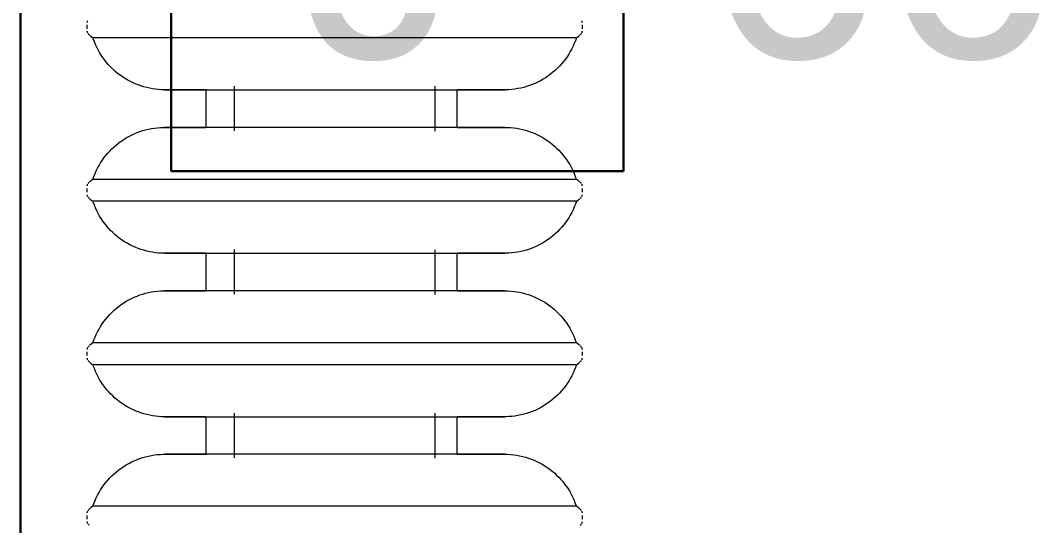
# Model space of a CAD drawing. Header units: inches. Extents: x -4688 to 1542, y -3558 to 978.
# Drawn here: x 18.22 to 38.57, y 742.41 to 752.45 of the extents above; entities that cross this region are included whole.
import ezdxf

# ---------------------------------------------------------------- set-up
doc = ezdxf.new("R2010")
doc.units = ezdxf.units.IN
doc.header["$MEASUREMENT"] = 0
for name, color, linetype, lineweight in [('A-ANNO-NOTE', 131, 'Continuous', 40), ('A-GENM', 13, 'Continuous', 9), ('A-WALL', 113, 'Continuous', 18)]:
    doc.layers.add(name, color=color, linetype=linetype, lineweight=lineweight)
doc.styles.add('Arial', font='arial.ttf', dxfattribs={"height": 4.5})
doc.styles.add('Swis721 Lt BT', font='swissl.ttf', dxfattribs={"height": 4.5})

# ---------------------------------------------------------------- blocks, each defined once
blk = doc.blocks.new('Cast_Iron_Radiator_8182 - Cast_Iron_Radiator_8182-V96-1st Floor Power _ Signal')
at = {"layer": 'A-GENM'}
for p, q in [((-2.5, 4.933), (-2.537, 4.933)), ((-2.463, 4.933), (-2.5, 4.933)), ((0.75, 4.933), (0.713, 4.933)), ((0.787, 4.933), (0.75, 4.933)), ((4, 4.933), (3.963, 4.933)), ((4.037, 4.933), (4, 4.933)), ((7.25, 4.933), (7.213, 4.933)), ((7.287, 4.933), (7.25, 4.933)), ((-2.282, 4.809), (-2.307, 4.848)), ((-2.282, 1), (-2.282, 4.809)), ((0.557, 4.848), (0.532, 4.809)), ((0.532, 1), (0.532, 4.809)), ((0.968, 4.809), (0.943, 4.848)), ((0.968, 1), (0.968, 4.809)), ((3.807, 4.848), (3.782, 4.809)), ((3.782, 1), (3.782, 4.809)), ((4.218, 4.809), (4.193, 4.848)), ((4.218, 1), (4.218, 4.809)), ((7.057, 4.848), (7.032, 4.809)), ((7.032, 1), (7.032, 4.809)), ((-0.497, 2.562), (-1.253, 2.562)), ((2.753, 2.562), (1.997, 2.562)), ((6.003, 2.562), (5.247, 2.562)), ((-0.428, 2), (-1.318, 2)), ((2.822, 2), (1.932, 2)), ((6.072, 2), (5.182, 2)), ((-2.282, -1), (-2.282, 1)), ((-1.248, -1), (-1.248, 1)), ((-0.502, 1), (-0.502, -1)), ((0.532, -1), (0.532, 1)), ((0.968, -1), (0.968, 1)), ((2.002, -1), (2.002, 1)), ((2.748, 1), (2.748, -1)), ((3.782, -1), (3.782, 1)), ((4.218, -1), (4.218, 1)), ((5.252, -1), (5.252, 1)), ((5.998, 1), (5.998, -1)), ((7.032, -1), (7.032, 1)), ((-2.282, -4.809), (-2.282, -1)), ((0.532, -4.809), (0.532, -1)), ((0.968, -4.809), (0.968, -1)), ((3.782, -4.809), (3.782, -1)), ((4.218, -4.809), (4.218, -1)), ((7.032, -4.809), (7.032, -1)), ((-1.322, -2), (-0.432, -2)), ((1.928, -2), (2.818, -2)), ((5.178, -2), (6.068, -2)), ((-1.251, -2.438), (-0.496, -2.438)), ((1.999, -2.438), (2.754, -2.438)), ((5.249, -2.438), (6.004, -2.438)), ((-2.307, -4.848), (-2.282, -4.809)), ((0.532, -4.809), (0.557, -4.848)), ((0.943, -4.848), (0.968, -4.809)), ((3.782, -4.809), (3.807, -4.848)), ((4.193, -4.848), (4.218, -4.809)), ((7.032, -4.809), (7.057, -4.848)), ((-2.537, -4.933), (-2.5, -4.933)), ((-2.5, -4.933), (-2.463, -4.933)), ((0.713, -4.933), (0.75, -4.933)), ((0.75, -4.933), (0.787, -4.933)), ((3.963, -4.933), (4, -4.933)), ((4, -4.933), (4.037, -4.933)), ((7.213, -4.933), (7.25, -4.933)), ((7.25, -4.933), (7.287, -4.933))]:
    blk.add_line(p, q, dxfattribs=at)
at = {"layer": 'A-GENM', "flags": 128}
for points in [[(-2.659, 4.887), (-2.653, 4.892), (-2.647, 4.896), (-2.641, 4.901), (-2.635, 4.905)], [(-2.622, 4.912), (-2.615, 4.915), (-2.608, 4.918), (-2.601, 4.921), (-2.594, 4.924), (-2.587, 4.926)], [(-2.412, 4.925), (-2.405, 4.923), (-2.398, 4.921), (-2.391, 4.918), (-2.384, 4.915), (-2.377, 4.912)], [(-2.364, 4.904), (-2.358, 4.9), (-2.352, 4.896), (-2.346, 4.891), (-2.341, 4.887)], [(0.591, 4.887), (0.597, 4.892), (0.603, 4.896), (0.609, 4.901), (0.615, 4.905)], [(0.628, 4.912), (0.635, 4.915), (0.642, 4.918), (0.649, 4.921), (0.656, 4.924), (0.663, 4.926)], [(0.838, 4.925), (0.845, 4.923), (0.852, 4.921), (0.859, 4.918), (0.866, 4.915), (0.873, 4.912)], [(0.886, 4.904), (0.892, 4.9), (0.898, 4.896), (0.904, 4.891), (0.909, 4.887)], [(3.841, 4.887), (3.847, 4.892), (3.853, 4.896), (3.859, 4.901), (3.865, 4.905)], [(3.878, 4.912), (3.885, 4.915), (3.892, 4.918), (3.899, 4.921), (3.906, 4.924), (3.913, 4.926)], [(4.088, 4.925), (4.095, 4.923), (4.102, 4.921), (4.109, 4.918), (4.116, 4.915), (4.123, 4.912)], [(4.136, 4.904), (4.142, 4.9), (4.148, 4.896), (4.154, 4.891), (4.159, 4.887)], [(7.091, 4.887), (7.097, 4.892), (7.103, 4.896), (7.109, 4.901), (7.115, 4.905)], [(7.128, 4.912), (7.135, 4.915), (7.142, 4.918), (7.149, 4.921), (7.156, 4.924), (7.163, 4.926)], [(7.338, 4.925), (7.345, 4.923), (7.352, 4.921), (7.359, 4.918), (7.366, 4.915), (7.373, 4.912)], [(-2.33, 4.876), (-2.325, 4.871), (-2.32, 4.865), (-2.315, 4.859), (-2.311, 4.854), (-2.307, 4.848)], [(-2.282, 4.809), (-2.225, 4.789), (-2.169, 4.767), (-2.115, 4.743), (-2.061, 4.716), (-2.008, 4.688), (-1.956, 4.657), (-1.906, 4.624), (-1.857, 4.59), (-1.809, 4.553), (-1.763, 4.515), (-1.719, 4.474), (-1.676, 4.432), (-1.635, 4.389), (-1.596, 4.343), (-1.558, 4.296), (-1.523, 4.248), (-1.489, 4.198), (-1.457, 4.147), (-1.428, 4.095), (-1.401, 4.042), (-1.375, 3.987), (-1.352, 3.932), (-1.331, 3.876), (-1.313, 3.819), (-1.297, 3.761), (-1.283, 3.703), (-1.271, 3.644), (-1.262, 3.585), (-1.255, 3.525), (-1.25, 3.465), (-1.248, 3.405), (-1.248, 3.383)], [(-0.502, 3.383), (-0.501, 3.443), (-0.497, 3.503), (-0.491, 3.563), (-0.483, 3.622), (-0.472, 3.681), (-0.459, 3.74), (-0.443, 3.798), (-0.426, 3.855), (-0.406, 3.911), (-0.383, 3.967), (-0.359, 4.022), (-0.332, 4.076), (-0.304, 4.128), (-0.273, 4.18), (-0.24, 4.23), (-0.205, 4.279), (-0.168, 4.326), (-0.13, 4.372), (-0.089, 4.416), (-0.047, 4.459), (-0.003, 4.5), (0.042, 4.539), (0.089, 4.576), (0.138, 4.612), (0.188, 4.645), (0.239, 4.677), (0.291, 4.706), (0.345, 4.733), (0.399, 4.758), (0.455, 4.781), (0.511, 4.802)], [(0.557, 4.848), (0.562, 4.854), (0.566, 4.86), (0.571, 4.866), (0.575, 4.872), (0.581, 4.877)], [(0.92, 4.876), (0.925, 4.871), (0.93, 4.865), (0.935, 4.859), (0.939, 4.854), (0.943, 4.848)], [(0.968, 4.809), (1.025, 4.789), (1.081, 4.767), (1.135, 4.743), (1.189, 4.716), (1.242, 4.688), (1.294, 4.657), (1.344, 4.624), (1.393, 4.59), (1.441, 4.553), (1.487, 4.515), (1.531, 4.474), (1.574, 4.432), (1.615, 4.389), (1.654, 4.343), (1.692, 4.296), (1.727, 4.248), (1.761, 4.198), (1.793, 4.147), (1.822, 4.095), (1.849, 4.042), (1.875, 3.987), (1.898, 3.932), (1.919, 3.876), (1.937, 3.819), (1.953, 3.761), (1.967, 3.703), (1.979, 3.644), (1.988, 3.585), (1.995, 3.525), (2, 3.465), (2.002, 3.405), (2.002, 3.383)], [(2.748, 3.383), (2.749, 3.443), (2.753, 3.503), (2.759, 3.563), (2.767, 3.622), (2.778, 3.681), (2.791, 3.74), (2.807, 3.798), (2.824, 3.855), (2.844, 3.911), (2.867, 3.967), (2.891, 4.022), (2.918, 4.076), (2.946, 4.128), (2.977, 4.18), (3.01, 4.23), (3.045, 4.279), (3.082, 4.326), (3.12, 4.372), (3.161, 4.416), (3.203, 4.459), (3.247, 4.5), (3.292, 4.539), (3.339, 4.576), (3.388, 4.612), (3.438, 4.645), (3.489, 4.677), (3.541, 4.706), (3.595, 4.733), (3.649, 4.758), (3.705, 4.781), (3.761, 4.802)], [(3.807, 4.848), (3.812, 4.854), (3.816, 4.86), (3.821, 4.866), (3.825, 4.872), (3.831, 4.877)], [(4.17, 4.876), (4.175, 4.871), (4.18, 4.865), (4.185, 4.859), (4.189, 4.854), (4.193, 4.848)], [(4.218, 4.809), (4.275, 4.789), (4.331, 4.767), (4.385, 4.743), (4.439, 4.716), (4.492, 4.688), (4.544, 4.657), (4.594, 4.624), (4.643, 4.59), (4.691, 4.553), (4.737, 4.515), (4.781, 4.474), (4.824, 4.432), (4.865, 4.389), (4.904, 4.343), (4.942, 4.296), (4.977, 4.248), (5.011, 4.198), (5.043, 4.147), (5.072, 4.095), (5.099, 4.042), (5.125, 3.987), (5.148, 3.932), (5.169, 3.876), (5.187, 3.819), (5.203, 3.761), (5.217, 3.703), (5.229, 3.644), (5.238, 3.585), (5.245, 3.525), (5.25, 3.465), (5.252, 3.405), (5.252, 3.383)], [(5.998, 3.383), (5.999, 3.443), (6.003, 3.503), (6.009, 3.563), (6.017, 3.622), (6.028, 3.681), (6.041, 3.74), (6.057, 3.798), (6.074, 3.855), (6.094, 3.911), (6.117, 3.967), (6.141, 4.022), (6.168, 4.076), (6.196, 4.128), (6.227, 4.18), (6.26, 4.23), (6.295, 4.279), (6.332, 4.326), (6.37, 4.372), (6.411, 4.416), (6.453, 4.459), (6.497, 4.5), (6.542, 4.539), (6.589, 4.576), (6.638, 4.612), (6.688, 4.645), (6.739, 4.677), (6.791, 4.706), (6.845, 4.733), (6.899, 4.758), (6.955, 4.781), (7.011, 4.802)], [(7.057, 4.848), (7.062, 4.854), (7.066, 4.86), (7.071, 4.866), (7.075, 4.872), (7.081, 4.877)], [(-1.248, 1), (-1.248, 1.095), (-1.248, 1.19), (-1.248, 1.285), (-1.248, 1.38), (-1.248, 1.473), (-1.248, 1.566), (-1.248, 1.659), (-1.248, 1.75), (-1.248, 1.839), (-1.248, 1.928), (-1.248, 2.015), (-1.248, 2.1), (-1.248, 2.184), (-1.248, 2.266), (-1.248, 2.346), (-1.248, 2.423), (-1.248, 2.498), (-1.248, 2.571), (-1.248, 2.642), (-1.248, 2.71), (-1.248, 2.775), (-1.248, 2.837), (-1.248, 2.896), (-1.248, 2.952), (-1.248, 3.005), (-1.248, 3.055), (-1.248, 3.102), (-1.248, 3.145), (-1.248, 3.185), (-1.248, 3.221), (-1.248, 3.254), (-1.248, 3.283), (-1.248, 3.309), (-1.248, 3.33), (-1.248, 3.348), (-1.248, 3.363), (-1.248, 3.373), (-1.248, 3.38), (-1.248, 3.383), (-1.248, 3.383)], [(-1.248, 3.383), (-1.248, 3.381), (-1.248, 3.375), (-1.248, 3.366), (-1.248, 3.353), (-1.248, 3.336), (-1.248, 3.315), (-1.248, 3.29), (-1.248, 3.262), (-1.248, 3.23), (-1.248, 3.195), (-1.248, 3.156), (-1.248, 3.114), (-1.248, 3.068), (-1.248, 3.019), (-1.248, 2.967), (-1.248, 2.911), (-1.248, 2.853), (-1.248, 2.792), (-1.248, 2.727), (-1.248, 2.66), (-1.248, 2.591), (-1.248, 2.562)], [(-0.502, 3.383), (-0.502, 3.381), (-0.502, 3.375), (-0.502, 3.366), (-0.502, 3.353), (-0.502, 3.336), (-0.502, 3.315), (-0.502, 3.29), (-0.502, 3.262), (-0.502, 3.23), (-0.502, 3.195), (-0.502, 3.156), (-0.502, 3.114), (-0.502, 3.068), (-0.502, 3.019), (-0.502, 2.967), (-0.502, 2.911), (-0.502, 2.853), (-0.502, 2.792), (-0.502, 2.727), (-0.502, 2.66), (-0.502, 2.591), (-0.502, 2.518), (-0.502, 2.444), (-0.502, 2.367), (-0.502, 2.288), (-0.502, 2.206), (-0.502, 2.123), (-0.502, 2.038), (-0.502, 1.952), (-0.502, 1.864), (-0.502, 1.774), (-0.502, 1.683), (-0.502, 1.591), (-0.502, 1.499), (-0.502, 1.405), (-0.502, 1.311), (-0.502, 1.216), (-0.502, 1.121), (-0.502, 1.026), (-0.502, 1)], [(-0.502, 2.571), (-0.502, 2.642), (-0.502, 2.71), (-0.502, 2.775), (-0.502, 2.837), (-0.502, 2.896), (-0.502, 2.952), (-0.502, 3.005), (-0.502, 3.055), (-0.502, 3.102), (-0.502, 3.145), (-0.502, 3.185), (-0.502, 3.221), (-0.502, 3.254), (-0.502, 3.283), (-0.502, 3.309), (-0.502, 3.33), (-0.502, 3.348), (-0.502, 3.363), (-0.502, 3.373), (-0.502, 3.38), (-0.502, 3.383), (-0.502, 3.383)], [(2.002, 1), (2.002, 1.095), (2.002, 1.19), (2.002, 1.285), (2.002, 1.38), (2.002, 1.473), (2.002, 1.566), (2.002, 1.659), (2.002, 1.75), (2.002, 1.839), (2.002, 1.928), (2.002, 2.015), (2.002, 2.1), (2.002, 2.184), (2.002, 2.266), (2.002, 2.346), (2.002, 2.423), (2.002, 2.498), (2.002, 2.571), (2.002, 2.642), (2.002, 2.71), (2.002, 2.775), (2.002, 2.837), (2.002, 2.896), (2.002, 2.952), (2.002, 3.005), (2.002, 3.055), (2.002, 3.102), (2.002, 3.145), (2.002, 3.185), (2.002, 3.221), (2.002, 3.254), (2.002, 3.283), (2.002, 3.309), (2.002, 3.33), (2.002, 3.348), (2.002, 3.363), (2.002, 3.373), (2.002, 3.38), (2.002, 3.383), (2.002, 3.383)], [(2.002, 3.383), (2.002, 3.381), (2.002, 3.375), (2.002, 3.366), (2.002, 3.353), (2.002, 3.336), (2.002, 3.315), (2.002, 3.29), (2.002, 3.262), (2.002, 3.23), (2.002, 3.195), (2.002, 3.156), (2.002, 3.114), (2.002, 3.068), (2.002, 3.019), (2.002, 2.967), (2.002, 2.911), (2.002, 2.853), (2.002, 2.792), (2.002, 2.727), (2.002, 2.66), (2.002, 2.591), (2.002, 2.562)], [(2.748, 3.383), (2.748, 3.381), (2.748, 3.375), (2.748, 3.366), (2.748, 3.353), (2.748, 3.336), (2.748, 3.315), (2.748, 3.29), (2.748, 3.262), (2.748, 3.23), (2.748, 3.195), (2.748, 3.156), (2.748, 3.114), (2.748, 3.068), (2.748, 3.019), (2.748, 2.967), (2.748, 2.911), (2.748, 2.853), (2.748, 2.792), (2.748, 2.727), (2.748, 2.66), (2.748, 2.591), (2.748, 2.518), (2.748, 2.444), (2.748, 2.367), (2.748, 2.288), (2.748, 2.206), (2.748, 2.123), (2.748, 2.038), (2.748, 1.952), (2.748, 1.864), (2.748, 1.774), (2.748, 1.683), (2.748, 1.591), (2.748, 1.499), (2.748, 1.405), (2.748, 1.311), (2.748, 1.216), (2.748, 1.121), (2.748, 1.026), (2.748, 1)], [(2.748, 2.571), (2.748, 2.642), (2.748, 2.71), (2.748, 2.775), (2.748, 2.837), (2.748, 2.896), (2.748, 2.952), (2.748, 3.005), (2.748, 3.055), (2.748, 3.102), (2.748, 3.145), (2.748, 3.185), (2.748, 3.221), (2.748, 3.254), (2.748, 3.283), (2.748, 3.309), (2.748, 3.33), (2.748, 3.348), (2.748, 3.363), (2.748, 3.373), (2.748, 3.38), (2.748, 3.383), (2.748, 3.383)], [(5.252, 1), (5.252, 1.095), (5.252, 1.19), (5.252, 1.285), (5.252, 1.38), (5.252, 1.473), (5.252, 1.566), (5.252, 1.659), (5.252, 1.75), (5.252, 1.839), (5.252, 1.928), (5.252, 2.015), (5.252, 2.1), (5.252, 2.184), (5.252, 2.266), (5.252, 2.346), (5.252, 2.423), (5.252, 2.498), (5.252, 2.571), (5.252, 2.642), (5.252, 2.71), (5.252, 2.775), (5.252, 2.837), (5.252, 2.896), (5.252, 2.952), (5.252, 3.005), (5.252, 3.055), (5.252, 3.102), (5.252, 3.145), (5.252, 3.185), (5.252, 3.221), (5.252, 3.254), (5.252, 3.283), (5.252, 3.309), (5.252, 3.33), (5.252, 3.348), (5.252, 3.363), (5.252, 3.373), (5.252, 3.38), (5.252, 3.383), (5.252, 3.383)], [(5.252, 3.383), (5.252, 3.381), (5.252, 3.375), (5.252, 3.366), (5.252, 3.353), (5.252, 3.336), (5.252, 3.315), (5.252, 3.29), (5.252, 3.262), (5.252, 3.23), (5.252, 3.195), (5.252, 3.156), (5.252, 3.114), (5.252, 3.068), (5.252, 3.019), (5.252, 2.967), (5.252, 2.911), (5.252, 2.853), (5.252, 2.792), (5.252, 2.727), (5.252, 2.66), (5.252, 2.591), (5.252, 2.562)], [(5.998, 3.383), (5.998, 3.381), (5.998, 3.375), (5.998, 3.366), (5.998, 3.353), (5.998, 3.336), (5.998, 3.315), (5.998, 3.29), (5.998, 3.262), (5.998, 3.23), (5.998, 3.195), (5.998, 3.156), (5.998, 3.114), (5.998, 3.068), (5.998, 3.019), (5.998, 2.967), (5.998, 2.911), (5.998, 2.853), (5.998, 2.792), (5.998, 2.727), (5.998, 2.66), (5.998, 2.591), (5.998, 2.518), (5.998, 2.444), (5.998, 2.367), (5.998, 2.288), (5.998, 2.206), (5.998, 2.123), (5.998, 2.038), (5.998, 1.952), (5.998, 1.864), (5.998, 1.774), (5.998, 1.683), (5.998, 1.591), (5.998, 1.499), (5.998, 1.405), (5.998, 1.311), (5.998, 1.216), (5.998, 1.121), (5.998, 1.026), (5.998, 1)], [(5.998, 2.571), (5.998, 2.642), (5.998, 2.71), (5.998, 2.775), (5.998, 2.837), (5.998, 2.896), (5.998, 2.952), (5.998, 3.005), (5.998, 3.055), (5.998, 3.102), (5.998, 3.145), (5.998, 3.185), (5.998, 3.221), (5.998, 3.254), (5.998, 3.283), (5.998, 3.309), (5.998, 3.33), (5.998, 3.348), (5.998, 3.363), (5.998, 3.373), (5.998, 3.38), (5.998, 3.383), (5.998, 3.383)], [(-1.248, -3.383), (-1.248, -3.381), (-1.248, -3.375), (-1.248, -3.366), (-1.248, -3.353), (-1.248, -3.336), (-1.248, -3.315), (-1.248, -3.29), (-1.248, -3.262), (-1.248, -3.23), (-1.248, -3.195), (-1.248, -3.156), (-1.248, -3.114), (-1.248, -3.068), (-1.248, -3.019), (-1.248, -2.967), (-1.248, -2.911), (-1.248, -2.853), (-1.248, -2.792), (-1.248, -2.727), (-1.248, -2.66), (-1.248, -2.591), (-1.248, -2.518), (-1.248, -2.444), (-1.248, -2.367), (-1.248, -2.288), (-1.248, -2.206), (-1.248, -2.123), (-1.248, -2.038), (-1.248, -1.952), (-1.248, -1.864), (-1.248, -1.774), (-1.248, -1.683), (-1.248, -1.591), (-1.248, -1.499), (-1.248, -1.405), (-1.248, -1.311), (-1.248, -1.216), (-1.248, -1.121), (-1.248, -1.026), (-1.248, -1)], [(-0.502, -1), (-0.502, -1.095), (-0.502, -1.19), (-0.502, -1.285), (-0.502, -1.38), (-0.502, -1.473), (-0.502, -1.566), (-0.502, -1.659), (-0.502, -1.75), (-0.502, -1.839), (-0.502, -1.928), (-0.502, -2.015), (-0.502, -2.1), (-0.502, -2.184), (-0.502, -2.266), (-0.502, -2.346), (-0.502, -2.423), (-0.502, -2.498), (-0.502, -2.571), (-0.502, -2.642), (-0.502, -2.71), (-0.502, -2.775), (-0.502, -2.837), (-0.502, -2.896), (-0.502, -2.952), (-0.502, -3.005), (-0.502, -3.055), (-0.502, -3.102), (-0.502, -3.145), (-0.502, -3.185), (-0.502, -3.221), (-0.502, -3.254), (-0.502, -3.283), (-0.502, -3.309), (-0.502, -3.33), (-0.502, -3.348), (-0.502, -3.363), (-0.502, -3.373), (-0.502, -3.38), (-0.502, -3.383), (-0.502, -3.383)], [(2.002, -3.383), (2.002, -3.381), (2.002, -3.375), (2.002, -3.366), (2.002, -3.353), (2.002, -3.336), (2.002, -3.315), (2.002, -3.29), (2.002, -3.262), (2.002, -3.23), (2.002, -3.195), (2.002, -3.156), (2.002, -3.114), (2.002, -3.068), (2.002, -3.019), (2.002, -2.967), (2.002, -2.911), (2.002, -2.853), (2.002, -2.792), (2.002, -2.727), (2.002, -2.66), (2.002, -2.591), (2.002, -2.518), (2.002, -2.444), (2.002, -2.367), (2.002, -2.288), (2.002, -2.206), (2.002, -2.123), (2.002, -2.038), (2.002, -1.952), (2.002, -1.864), (2.002, -1.774), (2.002, -1.683), (2.002, -1.591), (2.002, -1.499), (2.002, -1.405), (2.002, -1.311), (2.002, -1.216), (2.002, -1.121), (2.002, -1.026), (2.002, -1)], [(2.748, -1), (2.748, -1.095), (2.748, -1.19), (2.748, -1.285), (2.748, -1.38), (2.748, -1.473), (2.748, -1.566), (2.748, -1.659), (2.748, -1.75), (2.748, -1.839), (2.748, -1.928), (2.748, -2.015), (2.748, -2.1), (2.748, -2.184), (2.748, -2.266), (2.748, -2.346), (2.748, -2.423), (2.748, -2.498), (2.748, -2.571), (2.748, -2.642), (2.748, -2.71), (2.748, -2.775), (2.748, -2.837), (2.748, -2.896), (2.748, -2.952), (2.748, -3.005), (2.748, -3.055), (2.748, -3.102), (2.748, -3.145), (2.748, -3.185), (2.748, -3.221), (2.748, -3.254), (2.748, -3.283), (2.748, -3.309), (2.748, -3.33), (2.748, -3.348), (2.748, -3.363), (2.748, -3.373), (2.748, -3.38), (2.748, -3.383), (2.748, -3.383)], [(5.252, -3.383), (5.252, -3.381), (5.252, -3.375), (5.252, -3.366), (5.252, -3.353), (5.252, -3.336), (5.252, -3.315), (5.252, -3.29), (5.252, -3.262), (5.252, -3.23), (5.252, -3.195), (5.252, -3.156), (5.252, -3.114), (5.252, -3.068), (5.252, -3.019), (5.252, -2.967), (5.252, -2.911), (5.252, -2.853), (5.252, -2.792), (5.252, -2.727), (5.252, -2.66), (5.252, -2.591), (5.252, -2.518), (5.252, -2.444), (5.252, -2.367), (5.252, -2.288), (5.252, -2.206), (5.252, -2.123), (5.252, -2.038), (5.252, -1.952), (5.252, -1.864), (5.252, -1.774), (5.252, -1.683), (5.252, -1.591), (5.252, -1.499), (5.252, -1.405), (5.252, -1.311), (5.252, -1.216), (5.252, -1.121), (5.252, -1.026), (5.252, -1)], [(5.998, -1), (5.998, -1.095), (5.998, -1.19), (5.998, -1.285), (5.998, -1.38), (5.998, -1.473), (5.998, -1.566), (5.998, -1.659), (5.998, -1.75), (5.998, -1.839), (5.998, -1.928), (5.998, -2.015), (5.998, -2.1), (5.998, -2.184), (5.998, -2.266), (5.998, -2.346), (5.998, -2.423), (5.998, -2.498), (5.998, -2.571), (5.998, -2.642), (5.998, -2.71), (5.998, -2.775), (5.998, -2.837), (5.998, -2.896), (5.998, -2.952), (5.998, -3.005), (5.998, -3.055), (5.998, -3.102), (5.998, -3.145), (5.998, -3.185), (5.998, -3.221), (5.998, -3.254), (5.998, -3.283), (5.998, -3.309), (5.998, -3.33), (5.998, -3.348), (5.998, -3.363), (5.998, -3.373), (5.998, -3.38), (5.998, -3.383), (5.998, -3.383)], [(-1.248, -2.438), (-1.248, -2.498), (-1.248, -2.571), (-1.248, -2.642), (-1.248, -2.71), (-1.248, -2.775), (-1.248, -2.837), (-1.248, -2.896), (-1.248, -2.952), (-1.248, -3.005), (-1.248, -3.055), (-1.248, -3.102), (-1.248, -3.145), (-1.248, -3.185), (-1.248, -3.221), (-1.248, -3.254), (-1.248, -3.283), (-1.248, -3.309), (-1.248, -3.33), (-1.248, -3.348), (-1.248, -3.363), (-1.248, -3.373), (-1.248, -3.38), (-1.248, -3.383), (-1.248, -3.383)], [(2.002, -2.438), (2.002, -2.498), (2.002, -2.571), (2.002, -2.642), (2.002, -2.71), (2.002, -2.775), (2.002, -2.837), (2.002, -2.896), (2.002, -2.952), (2.002, -3.005), (2.002, -3.055), (2.002, -3.102), (2.002, -3.145), (2.002, -3.185), (2.002, -3.221), (2.002, -3.254), (2.002, -3.283), (2.002, -3.309), (2.002, -3.33), (2.002, -3.348), (2.002, -3.363), (2.002, -3.373), (2.002, -3.38), (2.002, -3.383), (2.002, -3.383)], [(5.252, -2.438), (5.252, -2.498), (5.252, -2.571), (5.252, -2.642), (5.252, -2.71), (5.252, -2.775), (5.252, -2.837), (5.252, -2.896), (5.252, -2.952), (5.252, -3.005), (5.252, -3.055), (5.252, -3.102), (5.252, -3.145), (5.252, -3.185), (5.252, -3.221), (5.252, -3.254), (5.252, -3.283), (5.252, -3.309), (5.252, -3.33), (5.252, -3.348), (5.252, -3.363), (5.252, -3.373), (5.252, -3.38), (5.252, -3.383), (5.252, -3.383)], [(-0.502, -3.383), (-0.502, -3.381), (-0.502, -3.375), (-0.502, -3.366), (-0.502, -3.353), (-0.502, -3.336), (-0.502, -3.315), (-0.502, -3.29), (-0.502, -3.262), (-0.502, -3.23), (-0.502, -3.195), (-0.502, -3.156), (-0.502, -3.114), (-0.502, -3.068), (-0.502, -3.019), (-0.502, -2.967), (-0.502, -2.911), (-0.502, -2.853), (-0.502, -2.792), (-0.502, -2.727), (-0.502, -2.66), (-0.502, -2.591), (-0.502, -2.518), (-0.502, -2.444)], [(2.748, -3.383), (2.748, -3.381), (2.748, -3.375), (2.748, -3.366), (2.748, -3.353), (2.748, -3.336), (2.748, -3.315), (2.748, -3.29), (2.748, -3.262), (2.748, -3.23), (2.748, -3.195), (2.748, -3.156), (2.748, -3.114), (2.748, -3.068), (2.748, -3.019), (2.748, -2.967), (2.748, -2.911), (2.748, -2.853), (2.748, -2.792), (2.748, -2.727), (2.748, -2.66), (2.748, -2.591), (2.748, -2.518), (2.748, -2.444)], [(5.998, -3.383), (5.998, -3.381), (5.998, -3.375), (5.998, -3.366), (5.998, -3.353), (5.998, -3.336), (5.998, -3.315), (5.998, -3.29), (5.998, -3.262), (5.998, -3.23), (5.998, -3.195), (5.998, -3.156), (5.998, -3.114), (5.998, -3.068), (5.998, -3.019), (5.998, -2.967), (5.998, -2.911), (5.998, -2.853), (5.998, -2.792), (5.998, -2.727), (5.998, -2.66), (5.998, -2.591), (5.998, -2.518), (5.998, -2.444)], [(-1.248, -3.383), (-1.249, -3.443), (-1.253, -3.503), (-1.259, -3.563), (-1.267, -3.622), (-1.278, -3.681), (-1.291, -3.74), (-1.307, -3.798), (-1.324, -3.855), (-1.344, -3.911), (-1.367, -3.967), (-1.391, -4.022), (-1.418, -4.076), (-1.446, -4.128), (-1.477, -4.18), (-1.51, -4.23), (-1.545, -4.279), (-1.582, -4.326), (-1.62, -4.372), (-1.661, -4.416), (-1.703, -4.459), (-1.747, -4.5), (-1.792, -4.539), (-1.839, -4.576), (-1.888, -4.612), (-1.938, -4.645), (-1.989, -4.677), (-2.041, -4.706), (-2.095, -4.733), (-2.149, -4.758), (-2.205, -4.781), (-2.261, -4.802)], [(0.532, -4.809), (0.475, -4.789), (0.419, -4.767), (0.365, -4.743), (0.311, -4.716), (0.258, -4.688), (0.206, -4.657), (0.156, -4.624), (0.107, -4.59), (0.059, -4.553), (0.013, -4.515), (-0.031, -4.474), (-0.074, -4.432), (-0.115, -4.389), (-0.154, -4.343), (-0.192, -4.296), (-0.227, -4.248), (-0.261, -4.198), (-0.293, -4.147), (-0.322, -4.095), (-0.349, -4.042), (-0.375, -3.987), (-0.398, -3.932), (-0.419, -3.876), (-0.437, -3.819), (-0.453, -3.761), (-0.467, -3.703), (-0.479, -3.644), (-0.488, -3.585), (-0.495, -3.525), (-0.5, -3.465), (-0.502, -3.405), (-0.502, -3.383)], [(2.002, -3.383), (2.001, -3.443), (1.997, -3.503), (1.991, -3.563), (1.983, -3.622), (1.972, -3.681), (1.959, -3.74), (1.943, -3.798), (1.926, -3.855), (1.906, -3.911), (1.883, -3.967), (1.859, -4.022), (1.832, -4.076), (1.804, -4.128), (1.773, -4.18), (1.74, -4.23), (1.705, -4.279), (1.668, -4.326), (1.63, -4.372), (1.589, -4.416), (1.547, -4.459), (1.503, -4.5), (1.458, -4.539), (1.411, -4.576), (1.362, -4.612), (1.312, -4.645), (1.261, -4.677), (1.209, -4.706), (1.155, -4.733), (1.101, -4.758), (1.045, -4.781), (0.989, -4.802)], [(3.782, -4.809), (3.725, -4.789), (3.669, -4.767), (3.615, -4.743), (3.561, -4.716), (3.508, -4.688), (3.456, -4.657), (3.406, -4.624), (3.357, -4.59), (3.309, -4.553), (3.263, -4.515), (3.219, -4.474), (3.176, -4.432), (3.135, -4.389), (3.096, -4.343), (3.058, -4.296), (3.023, -4.248), (2.989, -4.198), (2.957, -4.147), (2.928, -4.095), (2.901, -4.042), (2.875, -3.987), (2.852, -3.932), (2.831, -3.876), (2.813, -3.819), (2.797, -3.761), (2.783, -3.703), (2.771, -3.644), (2.762, -3.585), (2.755, -3.525), (2.75, -3.465), (2.748, -3.405), (2.748, -3.383)], [(5.252, -3.383), (5.251, -3.443), (5.247, -3.503), (5.241, -3.563), (5.233, -3.622), (5.222, -3.681), (5.209, -3.74), (5.193, -3.798), (5.176, -3.855), (5.156, -3.911), (5.133, -3.967), (5.109, -4.022), (5.082, -4.076), (5.054, -4.128), (5.023, -4.18), (4.99, -4.23), (4.955, -4.279), (4.918, -4.326), (4.88, -4.372), (4.839, -4.416), (4.797, -4.459), (4.753, -4.5), (4.708, -4.539), (4.661, -4.576), (4.612, -4.612), (4.562, -4.645), (4.511, -4.677), (4.459, -4.706), (4.405, -4.733), (4.351, -4.758), (4.295, -4.781), (4.239, -4.802)], [(7.032, -4.809), (6.975, -4.789), (6.919, -4.767), (6.865, -4.743), (6.811, -4.716), (6.758, -4.688), (6.706, -4.657), (6.656, -4.624), (6.607, -4.59), (6.559, -4.553), (6.513, -4.515), (6.469, -4.474), (6.426, -4.432), (6.385, -4.389), (6.346, -4.343), (6.308, -4.296), (6.273, -4.248), (6.239, -4.198), (6.207, -4.147), (6.178, -4.095), (6.151, -4.042), (6.125, -3.987), (6.102, -3.932), (6.081, -3.876), (6.063, -3.819), (6.047, -3.761), (6.033, -3.703), (6.021, -3.644), (6.012, -3.585), (6.005, -3.525), (6, -3.465), (5.998, -3.405), (5.998, -3.383)], [(-2.307, -4.848), (-2.312, -4.854), (-2.316, -4.86), (-2.321, -4.866), (-2.325, -4.872), (-2.331, -4.877)], [(0.58, -4.876), (0.575, -4.871), (0.57, -4.865), (0.565, -4.859), (0.561, -4.854), (0.557, -4.848)], [(0.943, -4.848), (0.938, -4.854), (0.934, -4.86), (0.929, -4.866), (0.925, -4.872), (0.919, -4.877)], [(3.83, -4.876), (3.825, -4.871), (3.82, -4.865), (3.815, -4.859), (3.811, -4.854), (3.807, -4.848)], [(4.193, -4.848), (4.188, -4.854), (4.184, -4.86), (4.179, -4.866), (4.175, -4.872), (4.169, -4.877)], [(7.08, -4.876), (7.075, -4.871), (7.07, -4.865), (7.065, -4.859), (7.061, -4.854), (7.057, -4.848)], [(-2.636, -4.904), (-2.642, -4.9), (-2.648, -4.896), (-2.654, -4.891), (-2.659, -4.887)], [(-2.588, -4.925), (-2.595, -4.923), (-2.602, -4.921), (-2.609, -4.918), (-2.616, -4.915), (-2.623, -4.912)], [(-2.378, -4.912), (-2.385, -4.915), (-2.392, -4.918), (-2.399, -4.921), (-2.406, -4.924), (-2.413, -4.926)], [(-2.341, -4.887), (-2.347, -4.892), (-2.353, -4.896), (-2.359, -4.901), (-2.365, -4.905)], [(0.614, -4.904), (0.608, -4.9), (0.602, -4.896), (0.596, -4.891), (0.591, -4.887)], [(0.662, -4.925), (0.655, -4.923), (0.648, -4.921), (0.641, -4.918), (0.634, -4.915), (0.627, -4.912)], [(0.872, -4.912), (0.865, -4.915), (0.858, -4.918), (0.851, -4.921), (0.844, -4.924), (0.837, -4.926)], [(0.909, -4.887), (0.903, -4.892), (0.897, -4.896), (0.891, -4.901), (0.885, -4.905)], [(3.864, -4.904), (3.858, -4.9), (3.852, -4.896), (3.846, -4.891), (3.841, -4.887)], [(3.912, -4.925), (3.905, -4.923), (3.898, -4.921), (3.891, -4.918), (3.884, -4.915), (3.877, -4.912)], [(4.122, -4.912), (4.115, -4.915), (4.108, -4.918), (4.101, -4.921), (4.094, -4.924), (4.087, -4.926)], [(4.159, -4.887), (4.153, -4.892), (4.147, -4.896), (4.141, -4.901), (4.135, -4.905)], [(7.114, -4.904), (7.108, -4.9), (7.102, -4.896), (7.096, -4.891), (7.091, -4.887)], [(7.162, -4.925), (7.155, -4.923), (7.148, -4.921), (7.141, -4.918), (7.134, -4.915), (7.127, -4.912)], [(7.372, -4.912), (7.365, -4.915), (7.358, -4.918), (7.351, -4.921), (7.344, -4.924), (7.337, -4.926)]]:
    blk.add_lwpolyline(points, dxfattribs=at)

msp = doc.modelspace()

# ---------------------------------------------------------------- linework, layer by layer
at = {"layer": 'A-ANNO-NOTE', "lineweight": 30}
for p, q in [((21.215, 758.452), (21.215, 749.452)), ((30.215, 749.452), (30.215, 758.452)), ((21.215, 749.452), (30.215, 749.452))]:
    msp.add_line(p, q, dxfattribs=at)
at = {"layer": 'A-WALL', "color": 8, "lineweight": 30}
msp.add_line((18.215, 388.374), (18.215, 814.521), dxfattribs=at)

# ---------------------------------------------------------------- block references
at = {"layer": 'A-GENM', "rotation": 90.00000000000017}
msp.add_blockref('Cast_Iron_Radiator_8182 - Cast_Iron_Radiator_8182-V96-1st Floor Power _ Signal', (24.467, 745.072), dxfattribs=at)

# ---------------------------------------------------------------- texts
at = {"layer": 'A-ANNO-NOTE', "lineweight": 9, "char_height": 4.5, "attachment_point": 1}
for s, insert, width, style in [('66', (31.857, 756.206), 8.181, 'Swis721 Lt BT'), ('J', (23.843, 756.204), 3.939, 'Arial')]:
    msp.add_mtext(s, dxfattribs=dict(at, insert=insert, width=width, style=style))

doc.saveas('drawing.dxf')
